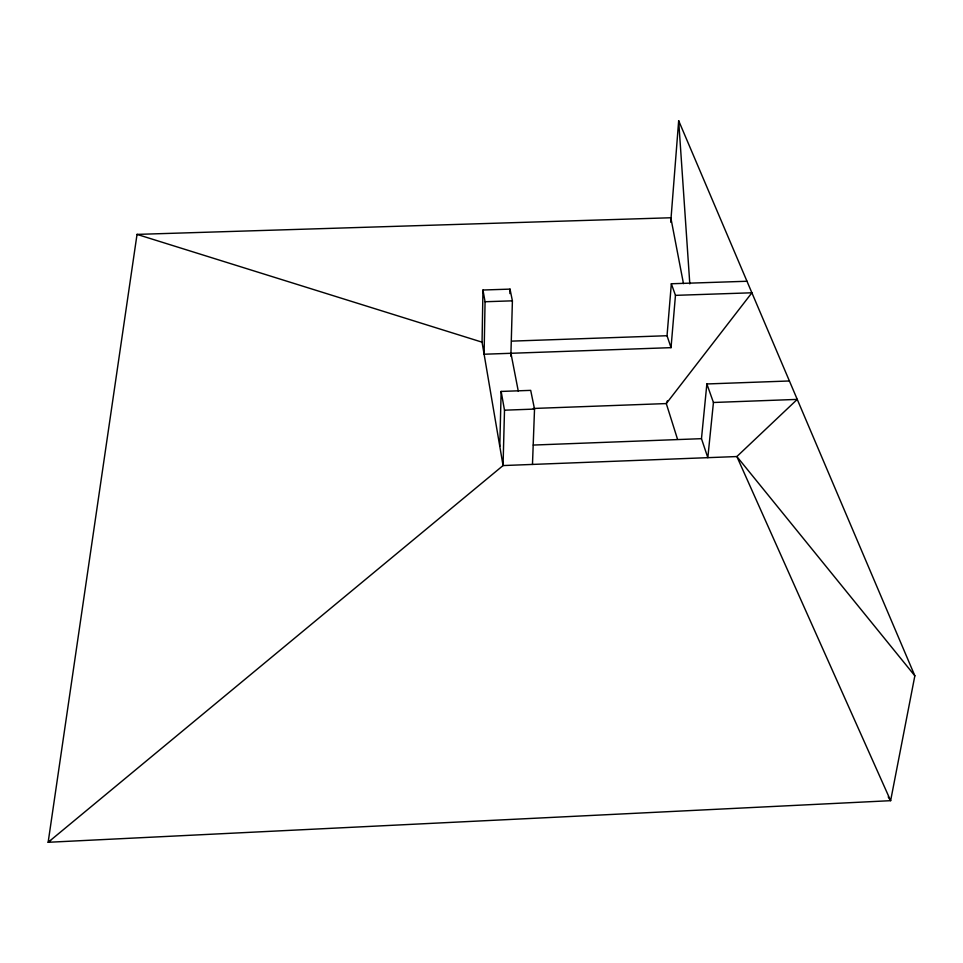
<?xml version="1.0" encoding="UTF-8"?>
<svg xmlns="http://www.w3.org/2000/svg" width="963" height="963" viewBox="0 0 963 963"><rect width="100%" height="100%" fill="white"/><g stroke="black" fill="none" stroke-linecap="round" stroke-linejoin="round"><path stroke-width="1.44" d="M683.465 283.603L670.826 217.758L137.035 234.394L48.15 842.288L503.059 465.562L482.054 342.166L482.957 290.019L510.017 289.117L512.4 300.829L510.859 356.238M482.957 290.019L485.063 301.744L484.1 354.228L671.03 347.655L675.46 295.352L671.343 283.76L746.987 281.256M499.785 446.338L501.145 391.435L530.697 390.364L534.525 409.082L532.479 464.431M670.717 222.248L678.674 120.712L914.85 675.797L890.631 800.674L48.15 842.288L50.606 840.555M501.145 391.435L504.504 410.19L503.059 465.562L736.864 456.546L797.256 399.392L713.439 402.486L706.866 383.96L789.407 380.975M509.896 293.583L510.017 289.117M671.03 347.655L667.034 335.726L671.343 283.76M713.439 402.486L707.829 457.666L701.473 438.671L706.866 383.96M667.371 400.813L666.288 403.569L677.434 438.959M533.261 445.062L701.473 438.671M533.297 408.468L666.288 403.569L751.898 292.788L675.46 295.352M504.504 410.19L534.525 409.082M511.594 341.131L667.034 335.726M485.063 301.744L512.4 300.829M137.035 234.394L482.054 342.166M914.85 675.797L736.864 456.546L890.631 800.674L888.199 796.883M510.944 353.277L518.299 391.231M678.674 120.712L689.809 283.904"/></g></svg>
